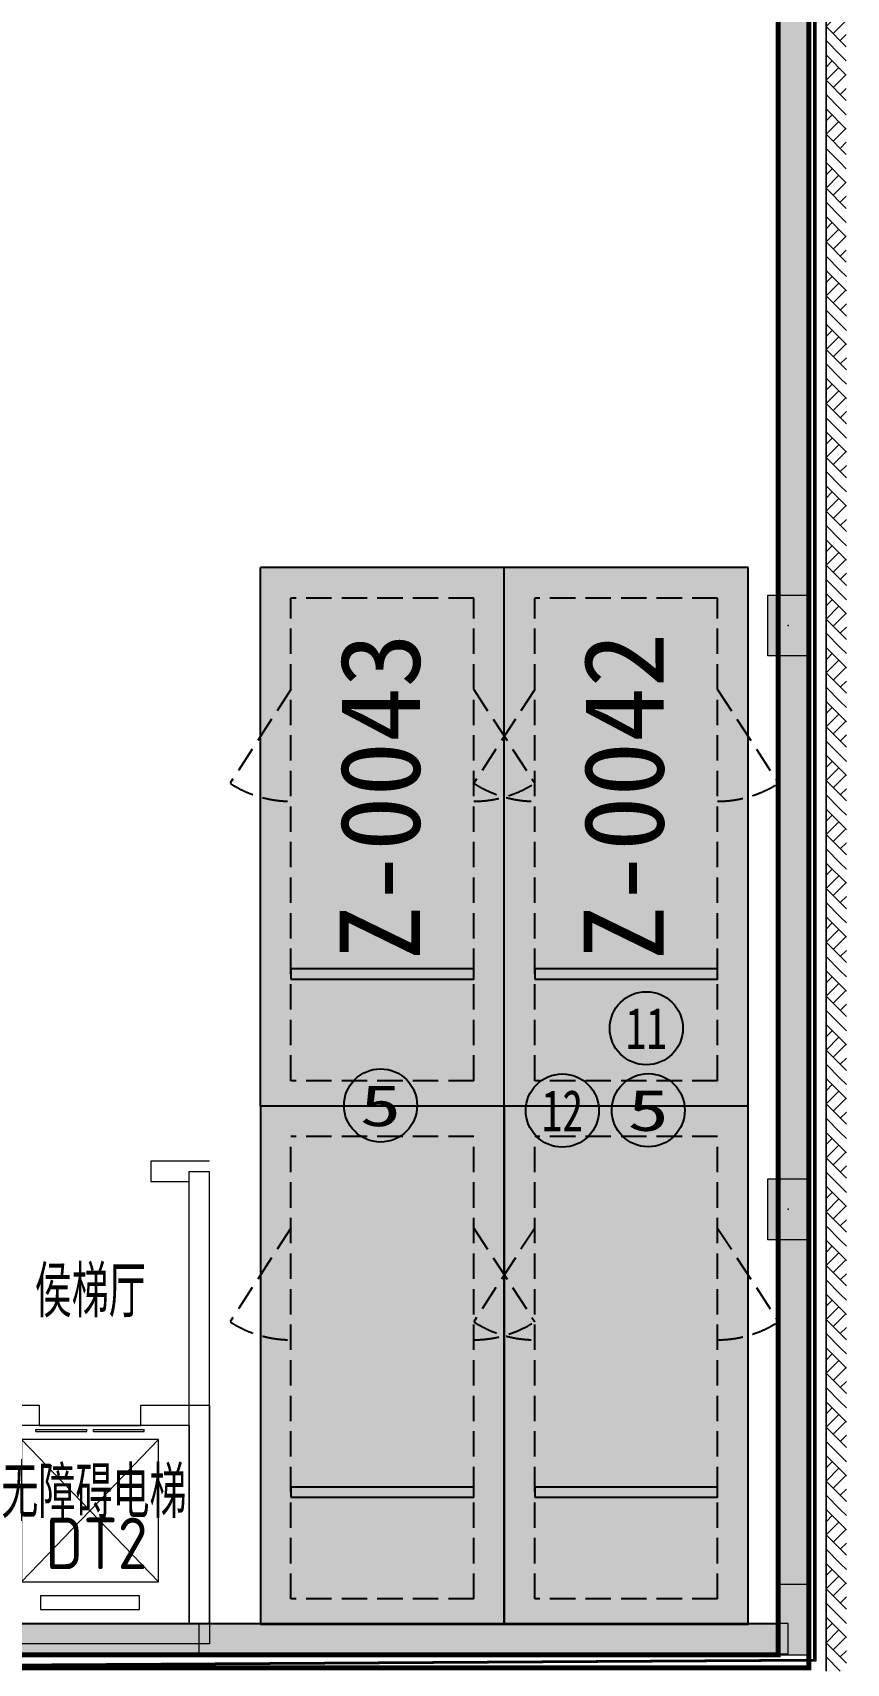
# Model space of a CAD drawing. Extents: x -264757 to 1033689, y 4049843 to 4347093.
# Drawn here: x 27371 to 35383, y 4256524 to 4272573 of the extents above; entities that cross this region are included whole.
import ezdxf
from ezdxf.enums import TextEntityAlignment as Align

# ---------------------------------------------------------------- set-up
doc = ezdxf.new("R2010")
doc.units = 0
doc.header["$LTSCALE"] = 1000
doc.header["$MEASUREMENT"] = 0
doc.linetypes.add('AX-01DK-PB01$1$A-001-车位参照B1$0$A-001-车位参照B1$0$A-001-车位参照B1$0$A-H4-001-基本图形$0$A-001-车位B1$0$DASH', pattern=[0.35, 0.25, -0.1])
doc.linetypes.add('DASH', pattern=[0.35, 0.25, -0.1])
for name, color, linetype in [('不利因素11-尽端停车', 7, 'Continuous'), ('不利因素12-不满足一次性出车', 7, 'Continuous'), ('不利因素5-单面靠墙', 7, 'Continuous'), ('子母车位', 7, 'Continuous')]:
    doc.layers.add(name, color=color, linetype=linetype)
doc.layers.add('无关图层', color=8, linetype='Continuous', lineweight=0)
doc.layers.add('车位归属楼栋范围线', color=7, linetype='Continuous', true_color=0x19e6c7)
doc.styles.add('AX-01DK-PB01$1$AX-001DK-01-PB01-02$0$Standard', font='gbenor.shx', dxfattribs={"bigfont": 'gbcbig.shx'})
doc.styles.add('AX-ACK-BIANH1$0$黑体', font='simhei.ttf')
doc.styles.add('SX-ACK-PB01-WNC-ALL$0$黑体', font='simhei.ttf')
doc.styles.add('黑体', font='simhei.ttf')

# ---------------------------------------------------------------- blocks, each defined once
blk = doc.blocks.new('SX-ACK-PB01-WNC-ALL$0$20200722.21183209')
at = {"layer": '不利因素5-单面靠墙', "true_color": 0x6d711d}
h = blk.add_hatch(color=66, dxfattribs=at)
h.dxf.hatch_style = 1
edge = h.paths.add_edge_path()
edge.add_arc((360, 360), 360, 0, 360)
at = {"layer": '不利因素5-单面靠墙'}
blk.add_circle((360, 360), 360, dxfattribs=at)
at = {"layer": '不利因素5-单面靠墙', "style": 'SX-ACK-PB01-WNC-ALL$0$黑体', "width": 1.390625}
blk.add_text('5', height=407, dxfattribs=at).set_placement((156, 156), (564, 156), align=Align.FIT)
blk = doc.blocks.new('20200722.21185040')
at = {"layer": '不利因素11-尽端停车', "true_color": 0xf21b23}
h = blk.add_hatch(color=240, dxfattribs=at)
h.dxf.hatch_style = 1
edge = h.paths.add_edge_path()
edge.add_arc((360, 360), 360, 0, 360)
at = {"layer": '不利因素11-尽端停车'}
blk.add_circle((360, 360), 360, dxfattribs=at)
at = {"layer": '不利因素11-尽端停车', "style": '黑体', "width": 0.695313}
blk.add_text('11', height=407.3, dxfattribs=at).set_placement((156, 156), (564, 156), align=Align.FIT)
blk = doc.blocks.new('20200722.21185335')
at = {"layer": '不利因素12-不满足一次性出车', "true_color": 0x201adc}
h = blk.add_hatch(color=182, dxfattribs=at)
h.dxf.hatch_style = 1
edge = h.paths.add_edge_path()
edge.add_arc((360, 360), 360, 0, 360)
at = {"layer": '不利因素12-不满足一次性出车'}
blk.add_circle((360, 360), 360, dxfattribs=at)
at = {"layer": '不利因素12-不满足一次性出车', "style": '黑体', "width": 0.695313}
blk.add_text('12', height=407.3, dxfattribs=at).set_placement((156, 156), (564, 156), align=Align.FIT)
blk = doc.blocks.new('AX-01DK-PB01-DT$0$$DORLIB2D$00000127')
at = {"layer": '无关图层'}
for points in [[(-0.533, 0.795), (-0.533, 0.69)], [(-0.033, 0.795), (-0.533, 0.795)], [(-0.033, 0.69), (-0.533, 0.69)], [(-0.033, 0.795), (-0.033, 0.69)], [(0.533, 0.795), (0.033, 0.795)], [(0.033, 0.795), (0.033, 0.69)], [(0.533, 0.69), (0.033, 0.69)], [(0.533, 0.795), (0.533, 0.69)], [(0.5, 0.5), (-0.5, 0.5)]]:
    blk.add_lwpolyline(points, dxfattribs=at)
blk = doc.blocks.new('AX-01DK-PB01-DT$0$sdfsdfgdgdgh')
at = {"layer": '无关图层'}
for p, q in [((413949, 4407651), (413274, 4407651)), ((413274, 4407651), (413274, 4405301)), ((413949, 4407451), (413949, 4407651)), ((415624, 4407651), (414949, 4407651)), ((414949, 4407651), (414949, 4407451)), ((415624, 4407651), (415624, 4405301)), ((413474, 4407451), (413949, 4407451)), ((413474, 4407451), (413474, 4405501)), ((413774, 4405914), (413774, 4407314)), ((413774, 4407314), (415124, 4407314)), ((413774, 4405914), (415124, 4407314)), ((413774, 4407314), (415124, 4405914)), ((414949, 4407451), (415424, 4407451)), ((415124, 4407314), (415124, 4405914)), ((415424, 4407451), (415424, 4405501)), ((415124, 4405914), (413774, 4405914)), ((413962, 4405639), (413962, 4405776)), ((413962, 4405776), (414937, 4405776)), ((414937, 4405776), (414937, 4405639)), ((414937, 4405639), (413962, 4405639)), ((413474, 4405501), (415424, 4405501)), ((413274, 4405301), (415624, 4405301))]:
    blk.add_line(p, q, dxfattribs=at)
blk.add_lwpolyline([(413474, 4405501), (413474, 4407451), (415424, 4407451), (415424, 4405501)], close=True, dxfattribs=at)
at = {"layer": '无关图层', "xscale": 1000, "yscale": -200, "zscale": 200}
blk.add_blockref('AX-01DK-PB01-DT$0$$DORLIB2D$00000127', (414449, 4407551), dxfattribs=at)
blk = doc.blocks.new('AX-01DK-PB01$1$$LinePat$素土夯实')
at = {"layer": '无关图层'}
for p, q in [((0, -210), (210, 0)), ((120, -300), (420, 0)), ((420, 0), (608, -188)), ((495, -300), (795, 0)), ((615, 0), (705, -90)), ((210, -210), (300, -300)), ((315, -105), (502, -293)), ((705, -300), (795, -210))]:
    blk.add_line(p, q, dxfattribs=at)
blk = doc.blocks.new('SX-CK-PB001-WNC$1$20211103.13313888')
at = {"layer": '无关图层'}
h = blk.add_hatch(color=256, dxfattribs=at)
h.dxf.hatch_style = 1
h.paths.add_polyline_path([(0, 600), (400, 600), (400, 0), (0, 0)])
blk.add_lwpolyline([(0, 600), (400, 600), (400, 0), (0, 0)], close=True, dxfattribs=at)
blk.add_point((200, 300), dxfattribs=at)
blk = doc.blocks.new('A$C741380cb')
at = {"layer": '子母车位', "true_color": 0x0617f9}
h = blk.add_hatch(color=5, dxfattribs=at)
h.dxf.hatch_style = 1
h.paths.add_polyline_path([(2400, 0), (2400, -10400), (0, -10400), (0, 0)])

msp = doc.modelspace()

# ---------------------------------------------------------------- hatches: boundary and pattern name
at = {"layer": '无关图层'}
for points in [[(34711, 4309466.7), (34711.1, 4257299.3), (35011.1, 4257299.3), (35011, 4309466.7)], [(34811.1, 4257299.2), (34711.1, 4257299), (34712.3, 4256914.7), (35013.3, 4256614.7), (35011.1, 4257300)], [(29011, 4256914.8), (26861, 4256914.8), (26861, 4256614.8), (29011, 4256614.8)], [(34811.1, 4256914.7), (29011, 4256914.8), (29011, 4256614.8), (34811.1, 4256614.7)]]:
    msp.add_hatch(color=256, dxfattribs=at).paths.add_polyline_path(points)
h = msp.add_hatch(dxfattribs=at)
h.set_pattern_fill('钢筋混凝土', color=256, scale=100)
h.set_pattern_definition([(45, (-1162769.92, 4676018.46), (-176.776695, 176.776695), []), (50, (-1162769.9, 4676018.46), (717.26018, -62.75213), [75, -825]), (355, (-1162769.9, 4676018.46), (-138.75133, 752.19213), [60, -660]), (100.4514, (-1162710.15, 4676013.2), (578.5094, 689.43954), [63.7402, -701.1421]), (46.1842, (-1162769.9, 4676218.46), (1067.24105, -165.519), [112.5, -1237.5]), (96.6356, (-1162681, 4676204.7), (934.6627, 974.1179), [95.6103, -1051.713]), (351.1842, (-1162769.9, 4676218.5), (934.6619, 974.1186), [90, -990]), (21, (-1162669.9, 4676168.46), (596.90705, -402.6189), [75, -825]), (326, (-1162669.9, 4676168.46), (243.31533, 725.15005), [60, -660]), (71.4514, (-1162620.2, 4676134.9), (840.22263, 322.5305), [63.7402, -701.1421]), (37.5, (-1162769.92, 4676018.46), (12.159855, 332.893854), [0, -652, 0, -670, 0, -662.5]), (7.5, (-1162769.92, 4676018.46), (263.06954, 394.41171), [0, -382, 0, -637, 0, -252.5]), (327.5, (-1162992.92, 4676018.46), (533.822436, -22.55487), [0, -250, 0, -780, 0, -1035]), (317.5, (-1163092.92, 4676018.46), (583.18617, 100.10498), [0, -325, 0, -518, 0, -735])])
h.paths.add_polyline_path([(35010.6, 4286458), (34710.6, 4286458), (34710.6, 4256908.1), (26760.7, 4256908.1), (26760.7, 4256608.1), (35010.6, 4256608.1)])

# ---------------------------------------------------------------- linework, layer by layer
at = {"layer": '子母车位', "color": 83}
for p, q in [((29614.5, 4262008), (29614.5, 4267308, 0)), ((32014.5, 4267308, 0), (29614.5, 4267308, 0)), ((32014.5, 4262008), (32014.5, 4267308, 0)), ((34414.5, 4267308, 0), (32014.5, 4267308, 0)), ((32014.5, 4262008), (32014.5, 4267308, 0)), ((34414.5, 4262008), (34414.5, 4267308, 0)), ((32014.5, 4262008), (29614.5, 4262008)), ((34414.5, 4262008), (32014.5, 4262008))]:
    msp.add_line(p, q, dxfattribs=at)
at = {"layer": '子母车位', "color": 8, "linetype": 'AX-01DK-PB01$1$A-001-车位参照B1$0$A-001-车位参照B1$0$A-001-车位参照B1$0$A-H4-001-基本图形$0$A-001-车位B1$0$DASH'}
for p, q in [((31714.5, 4267008, 0), (29914.5, 4267008, 0)), ((29914.5, 4262258), (29914.5, 4267008, 0)), ((31714.5, 4262258), (31714.5, 4267008, 0)), ((34114.5, 4267008, 0), (32314.5, 4267008, 0)), ((32314.5, 4262258), (32314.5, 4267008, 0)), ((34114.5, 4262258), (34114.5, 4267008, 0)), ((31714.5, 4262258), (29914.5, 4262258)), ((34114.5, 4262258), (32314.5, 4262258)), ((31714.5, 4261708, 0), (29914.5, 4261708, 0)), ((29914.5, 4257158, 0), (29914.5, 4261708, 0)), ((31714.5, 4257158, 0), (31714.5, 4261708, 0)), ((34114.5, 4261708, 0), (32314.5, 4261708, 0)), ((32314.5, 4257158, 0), (32314.5, 4261708, 0)), ((34114.5, 4257158, 0), (34114.5, 4261708, 0)), ((31714.5, 4257158, 0), (29914.5, 4257158, 0)), ((34114.5, 4257158, 0), (32314.5, 4257158, 0))]:
    msp.add_line(p, q, dxfattribs=at)
at = {"layer": '子母车位', "linetype": 'AX-01DK-PB01$1$A-001-车位参照B1$0$A-001-车位参照B1$0$A-001-车位参照B1$0$A-H4-001-基本图形$0$A-001-车位B1$0$DASH'}
for points in [[(29914.5, 4266108), (29314.5, 4265186.1)], [(32314.5, 4266108), (31714.5, 4265186.1)], [(31714.5, 4266108), (32314.5, 4265186.1)], [(34114.5, 4266108), (34714.5, 4265186.1)]]:
    msp.add_lwpolyline(points, dxfattribs=at)
at = {"layer": '子母车位'}
for points in [[(29914.5, 4263258), (31714.5, 4263258), (31714.5, 4263358), (29914.5, 4263358)], [(32314.5, 4263258), (34114.5, 4263258), (34114.5, 4263358), (32314.5, 4263358)]]:
    msp.add_lwpolyline(points, close=True, dxfattribs=at)
at = {"layer": '子母车位', "color": 83, "elevation": 0}
for points in [[(29614.5, 4256908), (32014.5, 4256908), (32014.5, 4262008), (29614.5, 4262008)], [(32014.5, 4256908), (34414.5, 4256908), (34414.5, 4262008), (32014.5, 4262008)]]:
    msp.add_lwpolyline(points, close=True, dxfattribs=at)
at = {"layer": '子母车位', "linetype": 'AX-01DK-PB01$1$A-001-车位参照B1$0$A-001-车位参照B1$0$A-001-车位参照B1$0$A-H4-001-基本图形$0$A-001-车位B1$0$DASH', "elevation": 0}
for points in [[(29914.5, 4260808), (29314.5, 4259886.1)], [(32314.5, 4260808), (31714.5, 4259886.1)], [(31714.5, 4260808), (32314.5, 4259886.1)], [(34114.5, 4260808), (34714.5, 4259886.1)]]:
    msp.add_lwpolyline(points, dxfattribs=at)
at = {"layer": '子母车位', "elevation": 0}
for points in [[(29914.5, 4258158), (31714.5, 4258158), (31714.5, 4258258), (29914.5, 4258258)], [(32314.5, 4258158), (34114.5, 4258158), (34114.5, 4258258), (32314.5, 4258258)]]:
    msp.add_lwpolyline(points, close=True, dxfattribs=at)
at = {"layer": '子母车位', "linetype": 'AX-01DK-PB01$1$A-001-车位参照B1$0$A-001-车位参照B1$0$A-001-车位参照B1$0$A-H4-001-基本图形$0$A-001-车位B1$0$DASH'}
for centre, start, end in [((29914.5, 4266108, 0), 236.94427, 270), ((32314.5, 4266108, 0), 236.94427, 270), ((31714.5, 4266108, 0), 270, 303.05573), ((34114.5, 4266108, 0), 270, 303.05573), ((29914.5, 4260808, 0), 236.94427, 270), ((32314.5, 4260808, 0), 236.94427, 270), ((31714.5, 4260808, 0), 270, 303.05573), ((34114.5, 4260808, 0), 270, 303.05573)]:
    msp.add_arc(centre, 1100, start, end, dxfattribs=at)
at = {"layer": '无关图层'}
for p, q in [((35183, 4256447.1), (35180.3, 4315832.6)), ((35180.3, 4315832.6), (35183, 4256447.1)), ((35063, 4256566.3), (35060.3, 4315712.6)), ((35070.3, 4315722.6), (35073, 4256556.4)), ((35080.3, 4315732.6), (35083, 4256546.5)), ((34711, 4309466.7), (34711.1, 4257299.3)), ((35011, 4309466.7), (35011.1, 4257299.3)), ((29111, 4261464.8), (28536, 4261464.8)), ((28536, 4261464.8), (28536, 4261264.8)), ((28536, 4261264.8), (28911, 4261264.8)), ((28911, 4256914.8), (28911, 4261364.8)), ((28911, 4261364.8), (29111, 4261364.8)), ((29111, 4256914.8), (29111, 4261364.8)), ((35011.1, 4257299.3), (34711.1, 4257299.3)), ((34711.1, 4257299), (34712.3, 4256914.7)), ((35011.1, 4257300), (35013.3, 4256614.7)), ((29011, 4256914.8), (26861, 4256914.8)), ((34811.1, 4256914.7), (29011, 4256914.8)), ((29011, 4256614.8), (29011, 4256914.8)), ((34811.1, 4256614.7), (34811.1, 4256914.7)), ((29011, 4256614.8), (26861, 4256614.8)), ((34811.1, 4256614.7), (29011, 4256614.8)), ((35083, 4256546.5), (26391.9, 4256491.1)), ((35073, 4256556.4), (26401.8, 4256501.1)), ((26411.8, 4256511.2), (35063, 4256566.3))]:
    msp.add_line(p, q, dxfattribs=at)
msp.add_lwpolyline([(34710.6, 4286458), (34710.6, 4256908.1), (26760.7, 4256908.1), (26760.7, 4256608.1), (35010.6, 4256608.1), (35010.6, 4315662.6), (26911, 4315662.6), (26911, 4315362.6), (34710.6, 4315362.6), (34710.6, 4289478)], dxfattribs=at)
at = {"layer": '车位归属楼栋范围线', "linetype": 'DASH', "ltscale": 5, "const_width": 50}
for points in [[(34710.6, 4308301.3), (34710.6, 4256608.1), (26760.7, 4256608.1), (26761.2, 4256957.9), (21185.4, 4256957.9), (21185.4, 4260892.5), (11156.7, 4260892.5), (11156.7, 4256914.1), (5611.1, 4256914.1), (5611.1, 4261703), (-12756.9, 4261703), (-12758.5, 4256962.4), (-18439, 4256962.1), (-18439, 4267038), (-25253.3, 4267038)], [(-18934.2, 4283696.7), (-18934.2, 4267370.4), (-18181.1, 4267370.4), (-18181.1, 4229191), (-15769.4, 4229191), (-15769.9, 4223558), (5358.1, 4223558), (5358.1, 4244664.1), (26760.9, 4244664.1), (26760.9, 4251464.1), (27460.9, 4251464.1), (27460.9, 4252764.1), (26760.9, 4252764.1), (26760.9, 4256479.6), (35013.3, 4256479.6), (35013.3, 4279146.3)]]:
    msp.add_lwpolyline(points, dxfattribs=at)

# ---------------------------------------------------------------- block references
at = {"layer": '不利因素11-尽端停车'}
msp.add_blockref('20200722.21185040', (33053, 4262414.1), dxfattribs=at)
at = {"layer": '不利因素12-不满足一次性出车'}
msp.add_blockref('20200722.21185335', (32226.4, 4261604.4), dxfattribs=at)
at = {"layer": '不利因素5-单面靠墙'}
for p in [(30436.7, 4261654.4), (33072.4, 4261607.6)]:
    msp.add_blockref('SX-ACK-PB01-WNC-ALL$0$20200722.21183209', p, dxfattribs=at)
at = {"layer": '子母车位'}
for p in [(29614.5, 4267308, 0), (32014.5, 4267308, 0)]:
    msp.add_blockref('A$C741380cb', p, dxfattribs=at)
at = {"layer": '无关图层', "xscale": 0.6669528530761182, "yscale": 0.6666666666666666, "zscale": 0.6666666666666666, "rotation": 90.00261252473601}
for p in [(35182.2, 4272353.9), (35182.3, 4271823.7), (35182.3, 4271293.5), (35182.3, 4270763.3), (35182.3, 4270233), (35182.4, 4269702.8), (35182.4, 4269172.6), (35182.4, 4268642.3), (35182.4, 4268112.1), (35182.5, 4267581.9), (35182.5, 4267051.7), (35182.5, 4266521.4), (35182.5, 4265991.2), (35182.6, 4265461), (35182.6, 4264930.8), (35182.6, 4264400.5), (35182.6, 4263870.3), (35182.7, 4263340.1), (35182.7, 4262809.8), (35182.7, 4262279.6), (35182.7, 4261749.4), (35182.8, 4261219.2), (35182.8, 4260688.9), (35182.8, 4260158.7), (35182.8, 4259628.5), (35182.9, 4259098.2), (35182.9, 4258568), (35182.9, 4258037.8), (35182.9, 4257507.6), (35182.9, 4256977.3), (35183, 4256447.1)]:
    msp.add_blockref('AX-01DK-PB01$1$$LinePat$素土夯实', p, dxfattribs=at)
at = {"layer": '无关图层'}
for p in [(34610.6, 4266438), (34610.6, 4260693)]:
    msp.add_blockref('SX-CK-PB001-WNC$1$20211103.13313888', p, dxfattribs=at)
at = {"layer": '无关图层', "xscale": -1, "rotation": 6.645948167793847e-05}
msp.add_blockref('AX-01DK-PB01-DT$0$sdfsdfgdgdgh', (442390.5, -148586.1), dxfattribs=at)

# ---------------------------------------------------------------- texts
at = {"layer": '无关图层', "style": 'AX-ACK-BIANH1$0$黑体'}
for s, p in [('Z-0043', (31183.8, 4263446.1, 0)), ('Z-0042', (33583.8, 4263446.1, 0))]:
    msp.add_text(s, height=788.61, rotation=90, dxfattribs=at).set_placement(p)
at = {"layer": '无关图层', "style": 'AX-01DK-PB01$1$AX-001DK-01-PB01-02$0$Standard'}
for s, p in [('侯梯厅', (27391.3, 4259928.9)), ('无障碍电梯', (27063.2, 4257952.8)), ('DT2', (27497.3, 4257451.3))]:
    msp.add_text(s, height=506.38, dxfattribs=at).set_placement(p)

doc.saveas('drawing.dxf')
